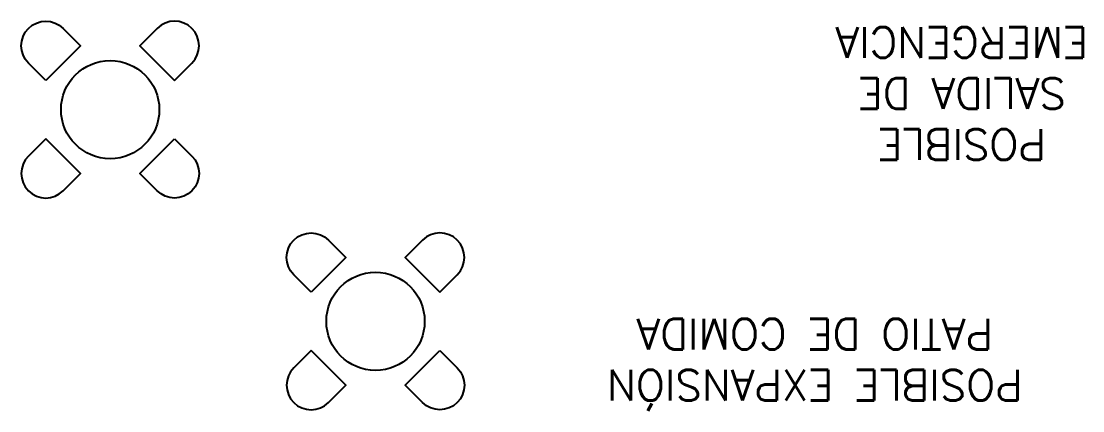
# Model space of a CAD drawing. Header units: millimetres. Extents: x 1478096 to 1808313, y 619971 to 762366.
# Drawn here: x 1575922 to 1584567, y 642488 to 645663 of the extents above; entities that cross this region are included whole.
import ezdxf

# ---------------------------------------------------------------- set-up
doc = ezdxf.new("R2010")
doc.units = ezdxf.units.MM
doc.header["$LTSCALE"] = 10
doc.layers.add('DC-ARQ-0 TEXTOS', color=7, linetype='Continuous')
doc.layers.add('DC-ARQ-EQUIP.', color=43, linetype='Continuous')
doc.styles.get("Standard").update_dxf_attribs({"font": 'ARIAL.TTF'})

msp = doc.modelspace()

# ---------------------------------------------------------------- linework, layer by layer
at = {"layer": 'DC-ARQ-EQUIP.'}
for points in [[(1576121.892, 645180.279), (1575980.47, 645321.7, -0.41421356), (1575980.47, 645604.543), (1575980.47, 645604.543, -0.41421356), (1576263.313, 645604.543), (1576404.734, 645463.121)], [(1577170.449, 645180.279), (1577311.87, 645321.7, 0.41421356), (1577311.87, 645604.543), (1577311.87, 645604.543, 0.41421356), (1577029.027, 645604.543), (1576887.606, 645463.121)], [(1576121.892, 644704.981), (1575980.47, 644563.559, 0.41421356), (1575980.47, 644280.717), (1575980.47, 644280.717, 0.41421356), (1576263.313, 644280.717), (1576404.734, 644422.138)], [(1577170.449, 644704.981), (1577311.87, 644563.559, -0.41421356), (1577311.87, 644280.717), (1577311.87, 644280.717, -0.41421356), (1577029.027, 644280.717), (1576887.606, 644422.138)], [(1578282.875, 643454.709), (1578141.454, 643596.13, -0.41421356), (1578141.454, 643878.973), (1578141.454, 643878.973, -0.41421356), (1578424.296, 643878.973), (1578565.718, 643737.551)], [(1579331.432, 643454.709), (1579472.854, 643596.13, 0.41421356), (1579472.854, 643878.973), (1579472.854, 643878.973, 0.41421356), (1579190.011, 643878.973), (1579048.59, 643737.551)], [(1578282.875, 642979.411), (1578141.454, 642837.989, 0.41421356), (1578141.454, 642555.147), (1578141.454, 642555.147, 0.41421356), (1578424.296, 642555.147), (1578565.718, 642696.568)], [(1579331.432, 642979.411), (1579472.854, 642837.989, -0.41421356), (1579472.854, 642555.147), (1579472.854, 642555.147, -0.41421356), (1579190.011, 642555.147), (1579048.59, 642696.568)]]:
    msp.add_lwpolyline(points, format="xyb", close=True, dxfattribs=at)
for centre in [(1576646.17, 644942.63), (1578807.154, 643217.06)]:
    msp.add_circle(centre, 400, dxfattribs=at)

# ---------------------------------------------------------------- texts
at = {"layer": 'DC-ARQ-0 TEXTOS', "char_height": 250, "width": 3964.44731, "attachment_point": 5, "rotation": 180}
for s, insert in [('{\\Fromans|c0;POSIBLE\\PSALIDA DE \\PEMERGENCIA}', (1583581.475, 645073.858)), ('{\\Fromans|c0;POSIBLE EXPANSIÓN \\PPATIO DE COMIDA}', (1582385.529, 642904.679))]:
    msp.add_mtext(s, dxfattribs=dict(at, insert=insert))

doc.saveas('drawing.dxf')
